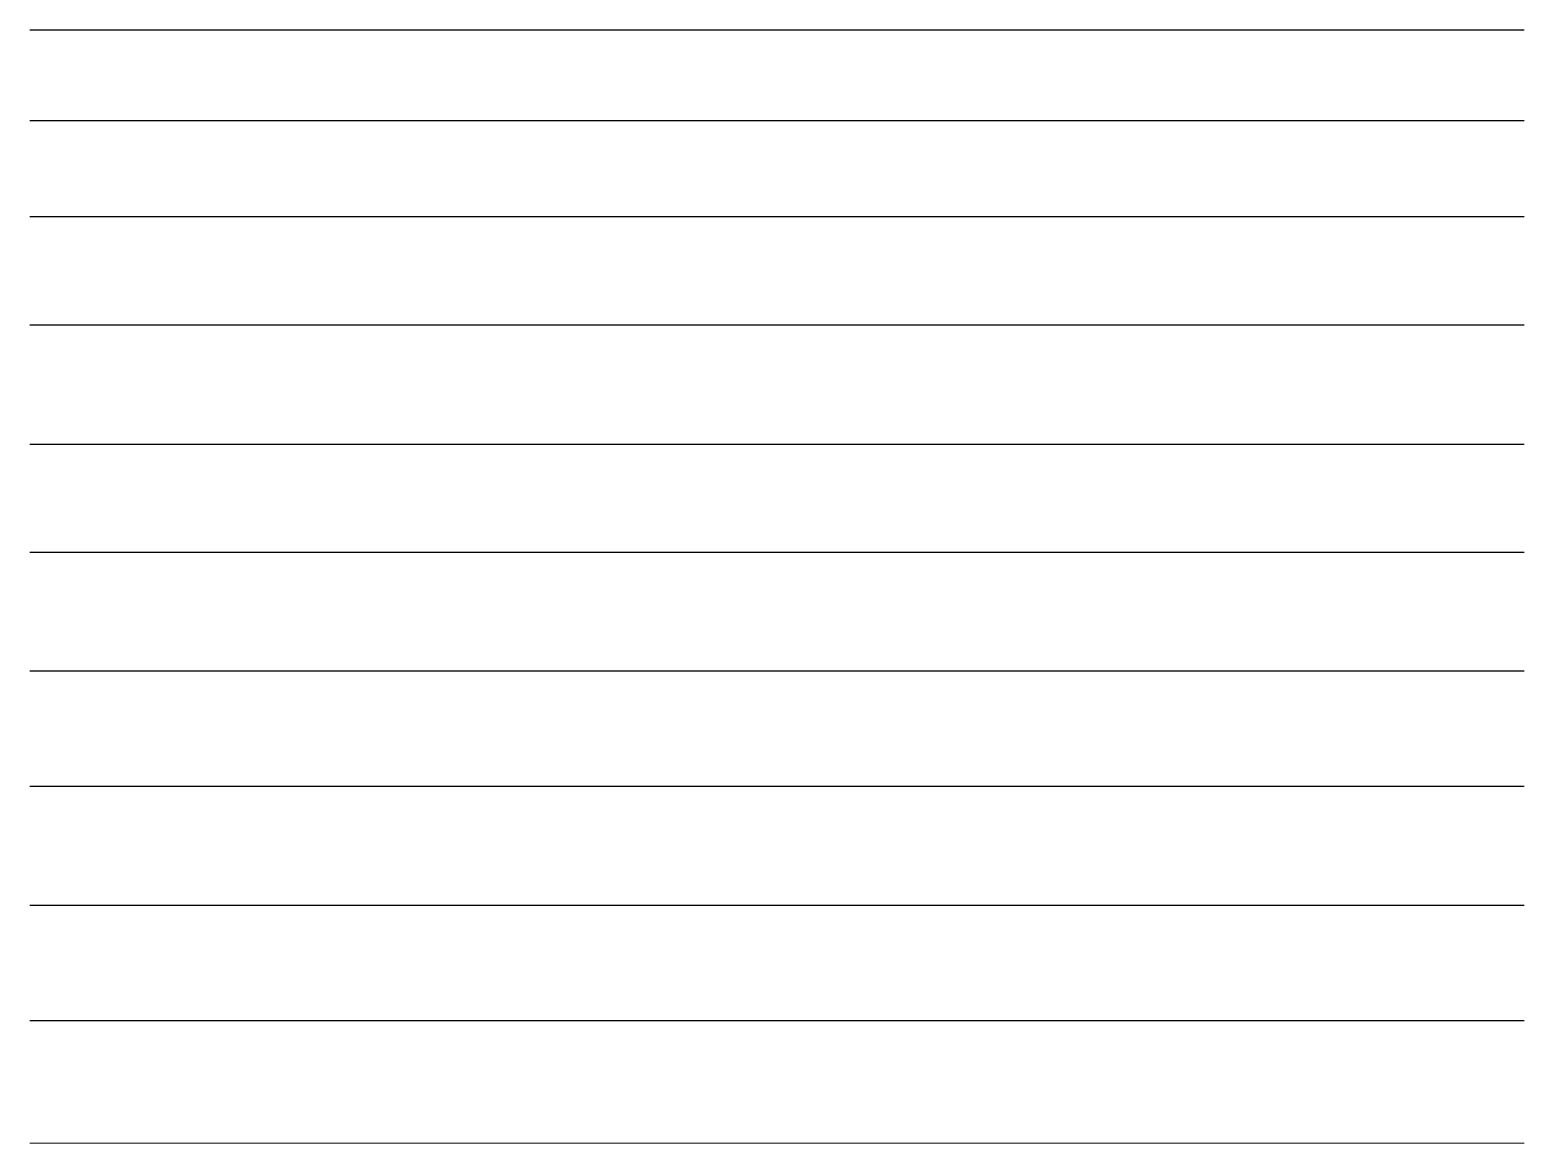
# Model space of a CAD drawing. Header units: millimetres. Extents: x 169816 to 178745, y 96537 to 113647.
# Drawn here: x 176764 to 178745, y 112172 to 113647 of the extents above; entities that cross this region are included whole.
import ezdxf

# ---------------------------------------------------------------- set-up
doc = ezdxf.new("R2010")
doc.units = ezdxf.units.MM
doc.linetypes.add('DASHED', pattern=[0.75, 0.5, -0.25])
for name, color, linetype in [('SARR_2.2x10', 60, 'Continuous'), ('SARR_2.2x15', 61, 'Continuous'), ('SARR_2.2x20', 80, 'Continuous'), ('SARR_2.2x6.3', 41, 'Continuous'), ('SARR_2.2x7', 40, 'Continuous'), ('SARR_3.5x10', 121, 'Continuous'), ('SARR_3.5x7', 81, 'Continuous'), ('SARR_7x10', 140, 'Continuous'), ('SARR_EDITAR', 141, 'Continuous'), ('SARRAFO', 251, 'Continuous')]:
    doc.layers.add(name, color=color, linetype=linetype)
doc.layers.add('SARRAFO DE PRESSAO', color=251, linetype='DASHED', lineweight=9)

msp = doc.modelspace()

# ---------------------------------------------------------------- linework, layer by layer
at = {"layer": 'SARR_2.2x10', "linetype": 'ByBlock'}
msp.add_line((176764.38, 113400.1), (178745.47, 113400.1), dxfattribs=at)
at = {"layer": 'SARR_2.2x15', "linetype": 'ByBlock'}
msp.add_line((176764.38, 113256.55), (178745.47, 113256.55), dxfattribs=at)
at = {"layer": 'SARR_2.2x20', "linetype": 'ByBlock'}
msp.add_line((176764.38, 113098.4), (178745.47, 113098.4), dxfattribs=at)
at = {"layer": 'SARR_2.2x6.3', "linetype": 'ByBlock'}
msp.add_line((176764.38, 113647.48), (178745.47, 113647.48), dxfattribs=at)
at = {"layer": 'SARR_2.2x7', "linetype": 'ByBlock'}
msp.add_line((176764.38, 113527.5), (178745.47, 113527.5), dxfattribs=at)
at = {"layer": 'SARR_3.5x10', "linetype": 'ByBlock'}
msp.add_line((176764.38, 112797.77), (178745.47, 112797.77), dxfattribs=at)
at = {"layer": 'SARR_3.5x7', "linetype": 'ByBlock'}
msp.add_line((176764.38, 112955.45), (178745.47, 112955.45), dxfattribs=at)
at = {"layer": 'SARR_7x10', "linetype": 'ByBlock'}
msp.add_line((176764.38, 112645.01), (178745.47, 112645.01), dxfattribs=at)
at = {"layer": 'SARR_EDITAR', "linetype": 'ByBlock'}
msp.add_line((176764.38, 112487.34), (178745.47, 112487.34), dxfattribs=at)
at = {"layer": 'SARRAFO', "linetype": 'ByBlock'}
msp.add_line((176764.38, 112334.57), (178745.47, 112334.57), dxfattribs=at)
at = {"layer": 'SARRAFO DE PRESSAO', "linetype": 'ByBlock'}
msp.add_line((176764.38, 112171.99), (178745.47, 112171.99), dxfattribs=at)

doc.saveas('drawing.dxf')
